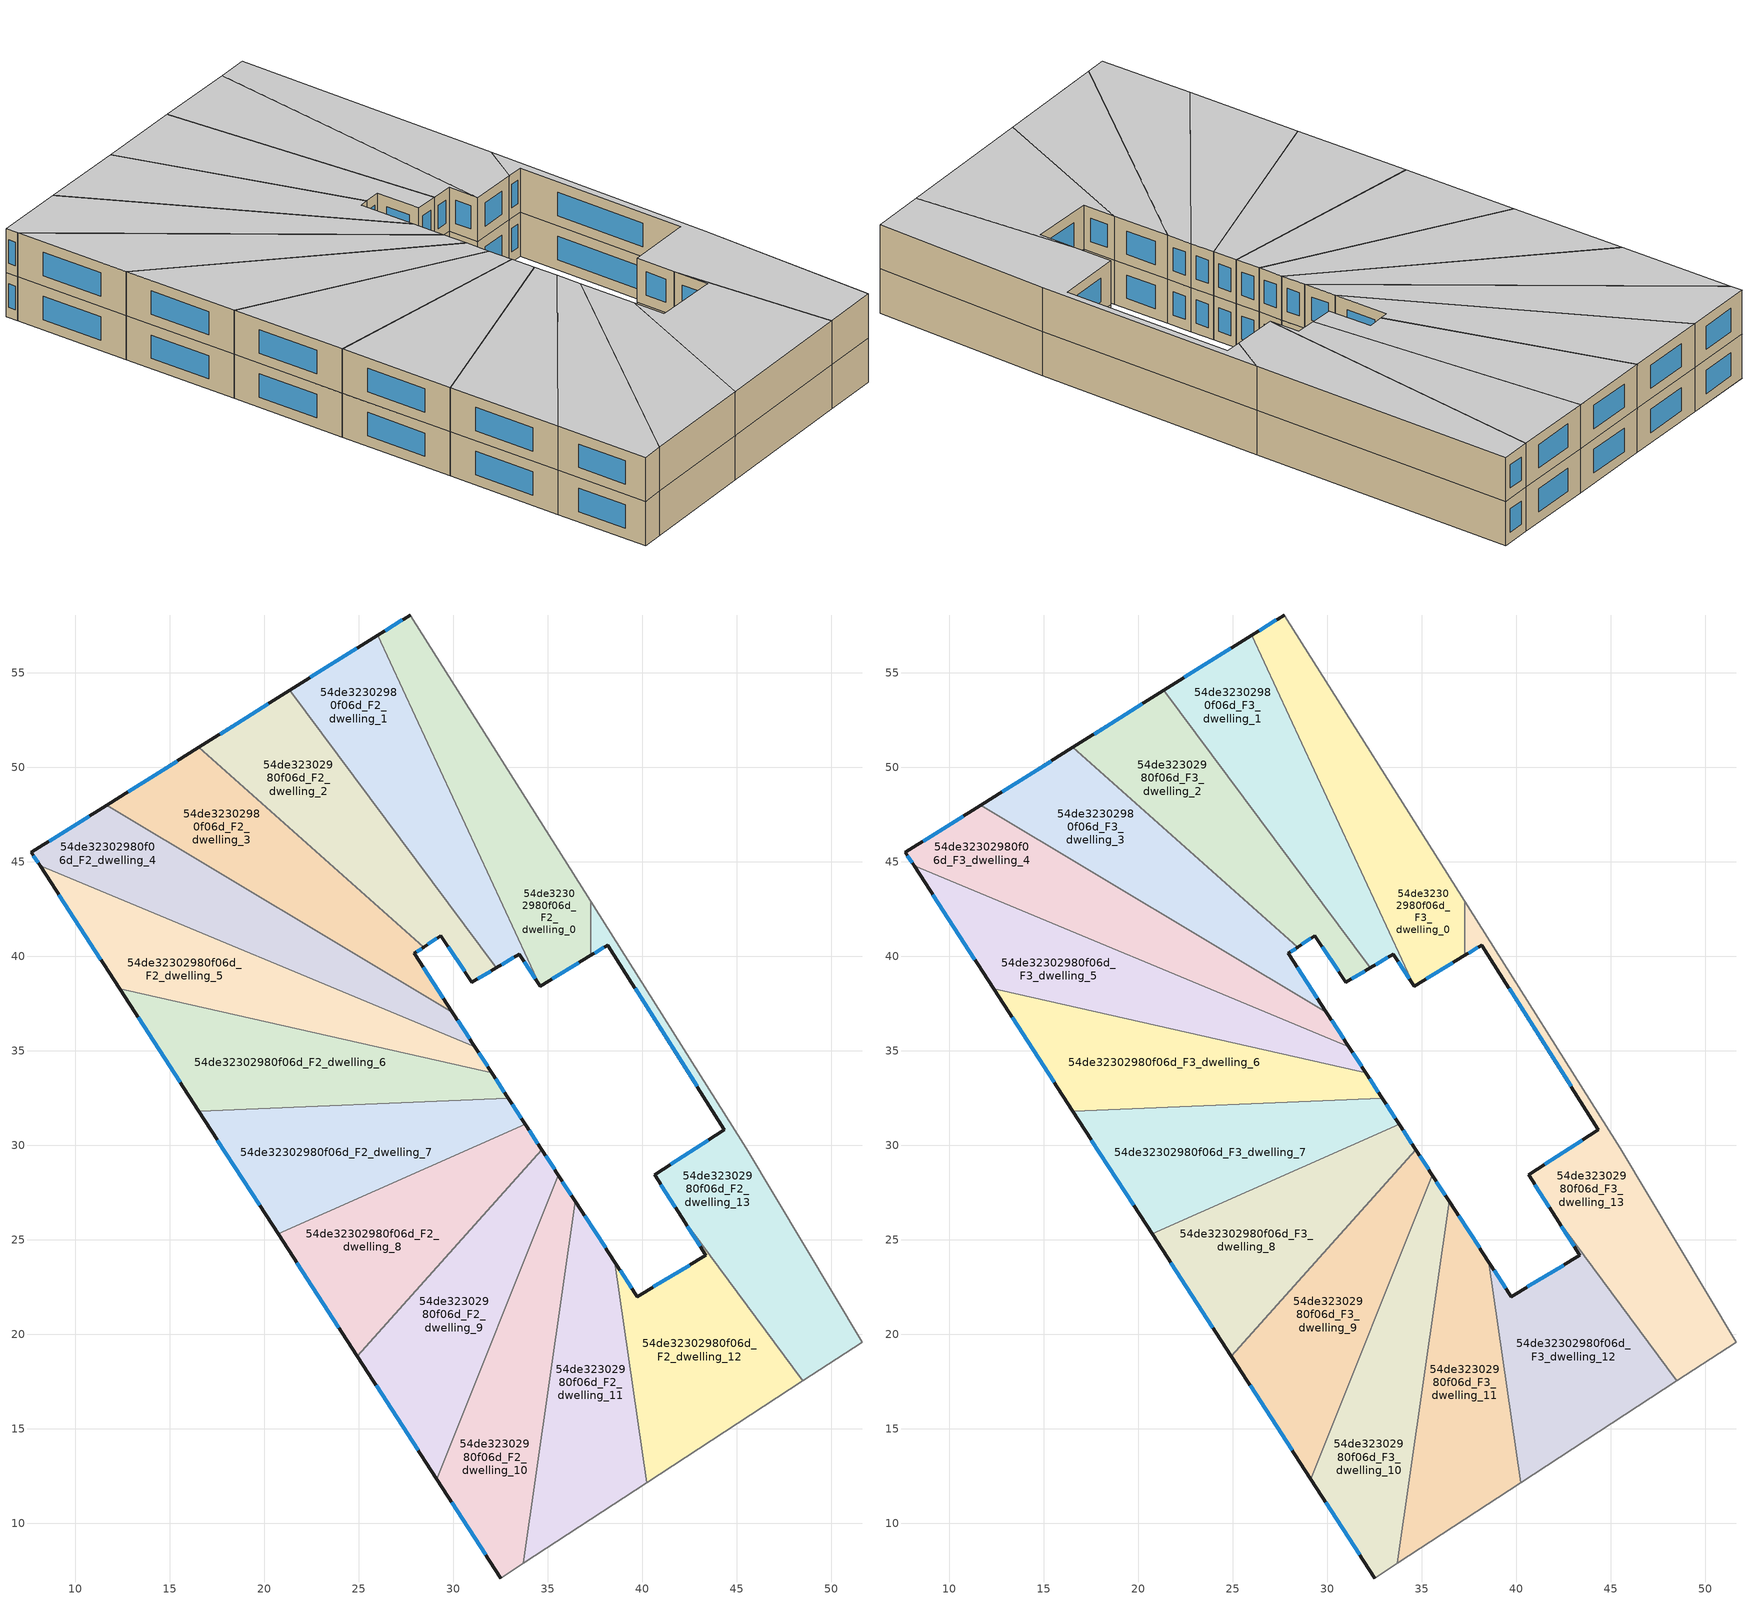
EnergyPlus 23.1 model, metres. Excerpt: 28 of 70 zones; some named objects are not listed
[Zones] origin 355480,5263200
54de32302980f06d_F2_dwelling_0
 floor to 54de32302980f06d_F1_dwelling_0 (EU_floor_Construction): 27.71,58.06 37.27,42.9 37.27,40.05 34.6,38.42 25.99,56.98 z6
 wall outside (EU_wall_Construction): 34.6,38.42 37.27,40.05 / 27.71,58.06 25.99,56.98 z6:9
 wall adiabatic (EU_wall_Construction): 37.27,42.9 27.71,58.06 z6:9
 wall to 54de32302980f06d_F2_dwelling_13 (EU_wall_Construction): 37.27,40.05 37.27,42.9 z6:9
 wall to 54de32302980f06d_F2_dwelling_1 (EU_wall_Construction): 25.99,56.98 34.6,38.42 z6:9
 window (EU_Window_Construction): 35.23,38.8 36.64,39.66 / 27.3,57.81 26.39,57.23 z6.7:8.3
54de32302980f06d_F2_dwelling_1
 floor to 54de32302980f06d_F1_dwelling_1 (EU_floor_Construction): 25.99,56.98 34.6,38.42 33.49,40.11 32.27,39.39 21.35,54.07 z6
 wall outside (EU_wall_Construction): 32.27,39.39 33.49,40.11 34.6,38.42 / 25.99,56.98 21.35,54.07 z6:9
 wall to 54de32302980f06d_F2_dwelling_2 (EU_wall_Construction): 21.35,54.07 32.27,39.39 z6:9
 window (EU_Window_Construction): 33.75,39.71 34.34,38.82 / 32.56,39.56 33.21,39.94 / 24.9,56.3 22.44,54.75 z6.7:8.3
54de32302980f06d_F2_dwelling_10
 floor to 54de32302980f06d_F1_dwelling_10 (EU_floor_Construction): 35.56,28.41 36.46,27.03 33.7,7.89 32.51,7.11 29.12,12.34 z6
 wall outside (EU_wall_Construction): 36.46,27.03 35.56,28.41 / 29.12,12.34 32.51,7.11 z6:9
 wall adiabatic (EU_wall_Construction): 32.51,7.11 33.7,7.89 z6:9
 wall to 54de32302980f06d_F2_dwelling_9 (EU_wall_Construction): 35.56,28.41 29.12,12.34 z6:9
 wall to 54de32302980f06d_F2_dwelling_11 (EU_wall_Construction): 33.7,7.89 36.46,27.03 z6:9
 window (EU_Window_Construction): 36.25,27.35 35.77,28.09 / 29.92,11.12 31.71,8.34 z6.7:8.3
54de32302980f06d_F2_dwelling_11
 floor to 54de32302980f06d_F1_dwelling_11 (EU_floor_Construction): 38.54,23.82 40.22,12.15 33.7,7.89 36.46,27.03 z6
 wall outside (EU_wall_Construction): 38.54,23.82 36.46,27.03 z6:9
 wall adiabatic (EU_wall_Construction): 33.7,7.89 40.22,12.15 z6:9
 wall to 54de32302980f06d_F2_dwelling_12 (EU_wall_Construction): 40.22,12.15 38.54,23.82 z6:9
 window (EU_Window_Construction): 38.05,24.57 36.95,26.28 z6.7:8.3
54de32302980f06d_F2_dwelling_12
 floor to 54de32302980f06d_F1_dwelling_12 (EU_floor_Construction): 43.36,24.18 42.07,26.2 48.49,17.55 40.22,12.15 38.54,23.82 39.72,22 z6
 wall outside (EU_wall_Construction): 42.07,26.2 43.36,24.18 39.72,22 38.54,23.82 z6:9
 wall adiabatic (EU_wall_Construction): 40.22,12.15 48.49,17.55 z6:9
 wall to 54de32302980f06d_F2_dwelling_13 (EU_wall_Construction): 48.49,17.55 42.07,26.2 z6:9
 window (EU_Window_Construction): 39.45,22.43 38.82,23.39 / 42.5,23.67 40.58,22.51 / 42.38,25.72 43.05,24.65 z6.7:8.3
54de32302980f06d_F2_dwelling_13
 floor to 54de32302980f06d_F1_dwelling_13 (EU_floor_Construction): 38.17,40.6 37.27,40.05 37.27,42.9 45.51,29.84 51.62,19.59 48.49,17.55 42.07,26.2 40.64,28.45 44.34,30.84 z6
 wall outside (EU_wall_Construction): 37.27,40.05 38.17,40.6 44.34,30.84 40.64,28.45 42.07,26.2 z6:9
 wall adiabatic (EU_wall_Construction): 48.49,17.55 51.62,19.59 45.51,29.84 37.27,42.9 z6:9
 window (EU_Window_Construction): 40.98,27.92 41.74,26.73 / 43.47,30.28 41.51,29.01 / 39.62,38.31 42.89,33.13 / 37.48,40.18 37.96,40.47 z6.7:8.3
54de32302980f06d_F2_dwelling_2
 floor to 54de32302980f06d_F1_dwelling_2 (EU_floor_Construction): 21.35,54.07 32.27,39.39 30.98,38.63 29.33,41.08 28.44,40.49 16.53,51.05 z6
 wall outside (EU_wall_Construction): 28.45,40.49 29.33,41.08 30.98,38.63 32.27,39.39 / 21.35,54.07 16.53,51.05 z6:9
 wall to 54de32302980f06d_F2_dwelling_3 (EU_wall_Construction): 16.53,51.05 28.44,40.49 z6:9
 window (EU_Window_Construction): 31.28,38.81 31.97,39.21 / 29.72,40.51 30.59,39.21 / 28.65,40.63 29.12,40.94 / 20.22,53.36 17.66,51.76 z6.7:8.3
54de32302980f06d_F2_dwelling_3
 floor to 54de32302980f06d_F1_dwelling_3 (EU_floor_Construction): 28.44,40.49 27.93,40.15 29.95,37.05 11.66,48 16.53,51.05 z6
 wall outside (EU_wall_Construction): 29.95,37.05 27.93,40.15 28.45,40.49 / 16.53,51.05 11.66,48 z6:9
 wall to 54de32302980f06d_F2_dwelling_4 (EU_wall_Construction): 11.66,48 29.95,37.05 z6:9
 window (EU_Window_Construction): 28.05,40.23 28.33,40.41 / 29.47,37.78 28.41,39.42 / 15.39,50.33 12.81,48.71 z6.7:8.3
54de32302980f06d_F2_dwelling_4
 floor to 54de32302980f06d_F1_dwelling_4 (EU_floor_Construction): 29.95,37.05 31.14,35.22 8.14,44.78 7.68,45.5 11.66,48 z6
 wall outside (EU_wall_Construction): 31.14,35.22 29.95,37.05 / 11.66,48 7.68,45.5 8.14,44.78 z6:9
 wall to 54de32302980f06d_F2_dwelling_5 (EU_wall_Construction): 8.14,44.78 31.14,35.22 z6:9
 window (EU_Window_Construction): 30.86,35.65 30.23,36.62 / 7.79,45.33 8.03,44.95 / 10.73,47.41 8.61,46.08 z6.7:8.3
54de32302980f06d_F2_dwelling_5
 floor to 54de32302980f06d_F1_dwelling_5 (EU_floor_Construction): 31.14,35.22 32.02,33.85 12.34,38.29 8.14,44.78 z6
 wall outside (EU_wall_Construction): 32.03,33.85 31.14,35.22 / 8.14,44.78 12.34,38.29 z6:9
 wall to 54de32302980f06d_F2_dwelling_6 (EU_wall_Construction): 12.34,38.29 32.02,33.85 z6:9
 window (EU_Window_Construction): 31.82,34.17 31.35,34.9 / 9.13,43.26 11.35,39.82 z6.7:8.3
54de32302980f06d_F2_dwelling_6
 floor to 54de32302980f06d_F1_dwelling_6 (EU_floor_Construction): 32.02,33.85 32.91,32.49 16.53,31.81 12.34,38.29 z6
 wall outside (EU_wall_Construction): 32.91,32.49 32.03,33.85 / 12.34,38.29 16.53,31.81 z6:9
 wall to 54de32302980f06d_F2_dwelling_7 (EU_wall_Construction): 16.53,31.81 32.91,32.49 z6:9
 window (EU_Window_Construction): 32.7,32.81 32.23,33.53 / 13.32,36.77 15.55,33.33 z6.7:8.3
54de32302980f06d_F2_dwelling_7
 floor to 54de32302980f06d_F1_dwelling_7 (EU_floor_Construction): 32.91,32.49 33.8,31.13 20.73,25.32 16.53,31.81 z6
 wall outside (EU_wall_Construction): 33.8,31.13 32.91,32.49 / 16.53,31.81 20.73,25.32 z6:9
 wall to 54de32302980f06d_F2_dwelling_8 (EU_wall_Construction): 20.73,25.32 33.8,31.13 z6:9
 window (EU_Window_Construction): 33.59,31.45 33.12,32.17 / 17.52,30.28 19.74,26.84 z6.7:8.3
54de32302980f06d_F2_dwelling_8
 floor to 54de32302980f06d_F1_dwelling_8 (EU_floor_Construction): 33.8,31.13 34.68,29.77 24.93,18.83 20.73,25.32 z6
 wall outside (EU_wall_Construction): 34.68,29.77 33.8,31.13 / 20.73,25.32 24.93,18.83 z6:9
 wall to 54de32302980f06d_F2_dwelling_9 (EU_wall_Construction): 24.93,18.83 34.68,29.77 z6:9
 window (EU_Window_Construction): 34.47,30.09 34,30.81 / 21.72,23.79 23.94,20.35 z6.7:8.3
54de32302980f06d_F2_dwelling_9
 floor to 54de32302980f06d_F1_dwelling_9 (EU_floor_Construction): 34.68,29.77 35.56,28.41 29.12,12.34 24.93,18.83 z6
 wall outside (EU_wall_Construction): 35.56,28.41 34.68,29.77 / 24.93,18.83 29.12,12.34 z6:9
 window (EU_Window_Construction): 35.35,28.73 34.89,29.45 / 25.91,17.31 28.14,13.87 z6.7:8.3
54de32302980f06d_F3_dwelling_0
 floor to 54de32302980f06d_F2_dwelling_0 (EU_floor_Construction): 27.71,58.06 37.27,42.9 37.27,40.05 34.6,38.42 25.99,56.98 z9
 wall outside (EU_wall_Construction): 34.6,38.42 37.27,40.05 / 27.71,58.06 25.99,56.98 z9:12
 wall adiabatic (EU_wall_Construction): 37.27,42.9 27.71,58.06 z9:12
 wall to 54de32302980f06d_F3_dwelling_13 (EU_wall_Construction): 37.27,40.05 37.27,42.9 z9:12
 wall to 54de32302980f06d_F3_dwelling_1 (EU_wall_Construction): 25.99,56.98 34.6,38.42 z9:12
 window (EU_Window_Construction): 35.23,38.8 36.64,39.66 / 27.3,57.81 26.39,57.23 z9.7:11.3
 ceiling to 54de32302980f06d_F4_dwelling_0 (EU_floor_Construction): 37.27,40.05 37.27,42.9 27.71,58.06 25.99,56.98 34.6,38.42 z12
54de32302980f06d_F3_dwelling_1
 floor to 54de32302980f06d_F2_dwelling_1 (EU_floor_Construction): 25.99,56.98 34.6,38.42 33.49,40.11 32.27,39.39 21.35,54.07 z9
 wall outside (EU_wall_Construction): 32.27,39.39 33.49,40.11 34.6,38.42 / 25.99,56.98 21.35,54.07 z9:12
 wall to 54de32302980f06d_F3_dwelling_2 (EU_wall_Construction): 21.35,54.07 32.27,39.39 z9:12
 window (EU_Window_Construction): 33.75,39.71 34.34,38.82 / 32.56,39.56 33.21,39.94 / 24.9,56.3 22.44,54.75 z9.7:11.3
 ceiling to 54de32302980f06d_F4_dwelling_1 (EU_floor_Construction): 34.6,38.42 25.99,56.98 21.35,54.07 32.27,39.39 33.49,40.11 z12
54de32302980f06d_F3_dwelling_10
 floor to 54de32302980f06d_F2_dwelling_10 (EU_floor_Construction): 35.56,28.41 36.46,27.03 33.7,7.89 32.51,7.11 29.12,12.34 z9
 wall outside (EU_wall_Construction): 36.46,27.03 35.56,28.41 / 29.12,12.34 32.51,7.11 z9:12
 wall adiabatic (EU_wall_Construction): 32.51,7.11 33.7,7.89 z9:12
 wall to 54de32302980f06d_F3_dwelling_9 (EU_wall_Construction): 35.56,28.41 29.12,12.34 z9:12
 wall to 54de32302980f06d_F3_dwelling_11 (EU_wall_Construction): 33.7,7.89 36.46,27.03 z9:12
 window (EU_Window_Construction): 36.25,27.35 35.77,28.09 / 29.92,11.12 31.71,8.34 z9.7:11.3
 ceiling to 54de32302980f06d_F4_dwelling_10 (EU_floor_Construction): 33.7,7.89 36.46,27.03 35.56,28.41 29.12,12.34 32.51,7.11 z12
54de32302980f06d_F3_dwelling_11
 floor to 54de32302980f06d_F2_dwelling_11 (EU_floor_Construction): 38.54,23.82 40.22,12.15 33.7,7.89 36.46,27.03 z9
 wall outside (EU_wall_Construction): 38.54,23.82 36.46,27.03 z9:12
 wall adiabatic (EU_wall_Construction): 33.7,7.89 40.22,12.15 z9:12
 wall to 54de32302980f06d_F3_dwelling_12 (EU_wall_Construction): 40.22,12.15 38.54,23.82 z9:12
 window (EU_Window_Construction): 38.05,24.57 36.95,26.28 z9.7:11.3
 ceiling to 54de32302980f06d_F4_dwelling_11 (EU_floor_Construction): 40.22,12.15 38.54,23.82 36.46,27.03 33.7,7.89 z12
54de32302980f06d_F3_dwelling_12
 floor to 54de32302980f06d_F2_dwelling_12 (EU_floor_Construction): 43.36,24.18 42.07,26.2 48.49,17.55 40.22,12.15 38.54,23.82 39.72,22 z9
 wall outside (EU_wall_Construction): 42.07,26.2 43.36,24.18 39.72,22 38.54,23.82 z9:12
 wall adiabatic (EU_wall_Construction): 40.22,12.15 48.49,17.55 z9:12
 wall to 54de32302980f06d_F3_dwelling_13 (EU_wall_Construction): 48.49,17.55 42.07,26.2 z9:12
 window (EU_Window_Construction): 39.45,22.43 38.82,23.39 / 42.5,23.67 40.58,22.51 / 42.38,25.72 43.05,24.65 z9.7:11.3
 ceiling to 54de32302980f06d_F4_dwelling_12 (EU_floor_Construction): 48.49,17.55 42.07,26.2 43.36,24.18 39.72,22 38.54,23.82 40.22,12.15 z12
54de32302980f06d_F3_dwelling_13
 floor to 54de32302980f06d_F2_dwelling_13 (EU_floor_Construction): 38.17,40.6 37.27,40.05 37.27,42.9 45.51,29.84 51.62,19.59 48.49,17.55 42.07,26.2 40.64,28.45 44.34,30.84 z9
 wall outside (EU_wall_Construction): 37.27,40.05 38.17,40.6 44.34,30.84 40.64,28.45 42.07,26.2 z9:12
 wall adiabatic (EU_wall_Construction): 48.49,17.55 51.62,19.59 45.51,29.84 37.27,42.9 z9:12
 window (EU_Window_Construction): 40.98,27.92 41.74,26.73 / 43.47,30.28 41.51,29.01 / 39.62,38.31 42.89,33.13 / 37.48,40.18 37.96,40.47 z9.7:11.3
 ceiling to 54de32302980f06d_F4_dwelling_13 (EU_floor_Construction): 51.62,19.59 45.51,29.84 37.27,42.9 37.27,40.05 38.17,40.6 44.34,30.84 40.64,28.45 42.07,26.2 48.49,17.55 z12
54de32302980f06d_F3_dwelling_2
 floor to 54de32302980f06d_F2_dwelling_2 (EU_floor_Construction): 21.35,54.07 32.27,39.39 30.98,38.63 29.33,41.08 28.44,40.49 16.53,51.05 z9
 wall outside (EU_wall_Construction): 28.45,40.49 29.33,41.08 30.98,38.63 32.27,39.39 / 21.35,54.07 16.53,51.05 z9:12
 wall to 54de32302980f06d_F3_dwelling_3 (EU_wall_Construction): 16.53,51.05 28.44,40.49 z9:12
 window (EU_Window_Construction): 31.28,38.81 31.97,39.21 / 29.72,40.51 30.59,39.21 / 28.65,40.63 29.12,40.94 / 20.22,53.36 17.66,51.76 z9.7:11.3
 ceiling to 54de32302980f06d_F4_dwelling_2 (EU_floor_Construction): 32.27,39.39 21.35,54.07 16.53,51.05 28.44,40.49 29.33,41.08 30.98,38.63 z12
54de32302980f06d_F3_dwelling_3
 floor to 54de32302980f06d_F2_dwelling_3 (EU_floor_Construction): 28.44,40.49 27.93,40.15 29.95,37.05 11.66,48 16.53,51.05 z9
 wall outside (EU_wall_Construction): 29.95,37.05 27.93,40.15 28.45,40.49 / 16.53,51.05 11.66,48 z9:12
 wall to 54de32302980f06d_F3_dwelling_4 (EU_wall_Construction): 11.66,48 29.95,37.05 z9:12
 window (EU_Window_Construction): 28.05,40.23 28.33,40.41 / 29.47,37.78 28.41,39.42 / 15.39,50.33 12.81,48.71 z9.7:11.3
 ceiling to 54de32302980f06d_F4_dwelling_3 (EU_floor_Construction): 29.95,37.05 27.93,40.15 28.44,40.49 16.53,51.05 11.66,48 z12
54de32302980f06d_F3_dwelling_4
 floor to 54de32302980f06d_F2_dwelling_4 (EU_floor_Construction): 29.95,37.05 31.14,35.22 8.14,44.78 7.68,45.5 11.66,48 z9
 wall outside (EU_wall_Construction): 31.14,35.22 29.95,37.05 / 11.66,48 7.68,45.5 8.14,44.78 z9:12
 wall to 54de32302980f06d_F3_dwelling_5 (EU_wall_Construction): 8.14,44.78 31.14,35.22 z9:12
 window (EU_Window_Construction): 30.86,35.65 30.23,36.62 / 7.79,45.33 8.03,44.95 / 10.73,47.41 8.61,46.08 z9.7:11.3
 ceiling to 54de32302980f06d_F4_dwelling_4 (EU_floor_Construction): 31.14,35.22 29.95,37.05 11.66,48 7.68,45.5 8.14,44.78 z12
54de32302980f06d_F3_dwelling_5
 floor to 54de32302980f06d_F2_dwelling_5 (EU_floor_Construction): 31.14,35.22 32.02,33.85 12.34,38.29 8.14,44.78 z9
 wall outside (EU_wall_Construction): 32.03,33.85 31.14,35.22 / 8.14,44.78 12.34,38.29 z9:12
 wall to 54de32302980f06d_F3_dwelling_6 (EU_wall_Construction): 12.34,38.29 32.02,33.85 z9:12
 window (EU_Window_Construction): 31.82,34.17 31.35,34.9 / 9.13,43.26 11.35,39.82 z9.7:11.3
 ceiling to 54de32302980f06d_F4_dwelling_5 (EU_floor_Construction): 32.02,33.85 31.14,35.22 8.14,44.78 12.34,38.29 z12
54de32302980f06d_F3_dwelling_6
 floor to 54de32302980f06d_F2_dwelling_6 (EU_floor_Construction): 32.02,33.85 32.91,32.49 16.53,31.81 12.34,38.29 z9
 wall outside (EU_wall_Construction): 32.91,32.49 32.03,33.85 / 12.34,38.29 16.53,31.81 z9:12
 wall to 54de32302980f06d_F3_dwelling_7 (EU_wall_Construction): 16.53,31.81 32.91,32.49 z9:12
 window (EU_Window_Construction): 32.7,32.81 32.23,33.53 / 13.32,36.77 15.55,33.33 z9.7:11.3
 ceiling to 54de32302980f06d_F4_dwelling_6 (EU_floor_Construction): 32.91,32.49 32.02,33.85 12.34,38.29 16.53,31.81 z12
54de32302980f06d_F3_dwelling_7
 floor to 54de32302980f06d_F2_dwelling_7 (EU_floor_Construction): 32.91,32.49 33.8,31.13 20.73,25.32 16.53,31.81 z9
 wall outside (EU_wall_Construction): 33.8,31.13 32.91,32.49 / 16.53,31.81 20.73,25.32 z9:12
 wall to 54de32302980f06d_F3_dwelling_8 (EU_wall_Construction): 20.73,25.32 33.8,31.13 z9:12
 window (EU_Window_Construction): 33.59,31.45 33.12,32.17 / 17.52,30.28 19.74,26.84 z9.7:11.3
 ceiling to 54de32302980f06d_F4_dwelling_7 (EU_floor_Construction): 33.8,31.13 32.91,32.49 16.53,31.81 20.73,25.32 z12
54de32302980f06d_F3_dwelling_8
 floor to 54de32302980f06d_F2_dwelling_8 (EU_floor_Construction): 33.8,31.13 34.68,29.77 24.93,18.83 20.73,25.32 z9
 wall outside (EU_wall_Construction): 34.68,29.77 33.8,31.13 / 20.73,25.32 24.93,18.83 z9:12
 wall to 54de32302980f06d_F3_dwelling_9 (EU_wall_Construction): 24.93,18.83 34.68,29.77 z9:12
 window (EU_Window_Construction): 34.47,30.09 34,30.81 / 21.72,23.79 23.94,20.35 z9.7:11.3
 ceiling to 54de32302980f06d_F4_dwelling_8 (EU_floor_Construction): 24.93,18.83 34.68,29.77 33.8,31.13 20.73,25.32 z12
54de32302980f06d_F3_dwelling_9
 floor to 54de32302980f06d_F2_dwelling_9 (EU_floor_Construction): 34.68,29.77 35.56,28.41 29.12,12.34 24.93,18.83 z9
 wall outside (EU_wall_Construction): 35.56,28.41 34.68,29.77 / 24.93,18.83 29.12,12.34 z9:12
 window (EU_Window_Construction): 35.35,28.73 34.89,29.45 / 25.91,17.31 28.14,13.87 z9.7:11.3
 ceiling to 54de32302980f06d_F4_dwelling_9 (EU_floor_Construction): 29.12,12.34 35.56,28.41 34.68,29.77 24.93,18.83 z12
[Building]
EU S2 Campaign: North Axis=0; Terrain=City; Solar Distribution=FullExterior
[Site:Location]
Budapest.Ferenc.Liszt.Intl.AP: Latitude=47.437; Longitude=19.256; Time Zone=1; Elevation=185
[SizingPeriod:WeatherFileDays]
AnnualSizingPeriod: Begin Month=1; Begin Day of Month=1; End Month=12; End Day of Month=31; Day of Week for Start Day=Monday; Use Weather File Daylight Saving Period=No; Use Weather File Rain and Snow Indicators=No
[MATERIAL]
EU_InternalMass_Material: Roughness=MediumRough; Thickness=0.1; Conductivity=1; Density=1800; Specific Heat=900; Thermal Absorptance=0.9; Solar Absorptance=0.7; Visible Absorptance=0.7
[MATERIAL:NOMASS] Roughness=MediumRough; Thermal Absorptance=0.9; Solar Absorptance=0.7; Visible Absorptance=0.7
Name | Thermal Resistance
EU_wall_NoMass | 0.832559
EU_floor_NoMass | 0.872794
[WINDOWMATERIAL:SIMPLEGLAZINGSYSTEM]
EU_Window_SimpleGlazing: UFactor=2.79869; Solar Heat Gain Coefficient=0.75; Visible Transmittance=0.75
[CONSTRUCTION]
EU_wall_Construction: EU_wall_NoMass
EU_floor_Construction: EU_floor_NoMass
EU_Window_Construction: EU_Window_SimpleGlazing
EU_InternalMass_Construction: EU_InternalMass_Material
[ZONE] Type=1; Multiplier=1; Ceiling Height=autocalculate; Floor Area=autocalculate; Part of Total Floor Area=Yes
Name | Volume
54de32302980f06d_F2_dwelling_0; 54de32302980f06d_F3_dwelling_0 | 198.053
54de32302980f06d_F2_dwelling_1; 54de32302980f06d_F3_dwelling_1 | 197.963
54de32302980f06d_F2_dwelling_10; 54de32302980f06d_F3_dwelling_10; 54de32302980f06d_F2_dwelling_9; 54de32302980f06d_F3_dwelling_9 | 198.054
54de32302980f06d_F2_dwelling_11; 54de32302980f06d_F3_dwelling_11; 54de32302980f06d_F2_dwelling_7; 54de32302980f06d_F3_dwelling_7 | 198.103
54de32302980f06d_F2_dwelling_12; 54de32302980f06d_F3_dwelling_12 | 198.038
54de32302980f06d_F2_dwelling_13; 54de32302980f06d_F3_dwelling_13 | 198.061
54de32302980f06d_F2_dwelling_2; 54de32302980f06d_F3_dwelling_2 | 198.066
54de32302980f06d_F2_dwelling_3; 54de32302980f06d_F3_dwelling_3 | 198.069
54de32302980f06d_F2_dwelling_4; 54de32302980f06d_F3_dwelling_4 | 198.045
54de32302980f06d_F2_dwelling_5; 54de32302980f06d_F3_dwelling_5 | 198.088
54de32302980f06d_F2_dwelling_6; 54de32302980f06d_F3_dwelling_6 | 198.034
54de32302980f06d_F2_dwelling_8; 54de32302980f06d_F3_dwelling_8 | 198.082
[INTERNALMASS] Construction=EU_InternalMass_Construction
Name | Zone or ZoneList | Surface Area
54de32302980f06d_F2_dwelling_0_EU_InternalMass | 54de32302980f06d_F2_dwelling_0 | 66.0177
54de32302980f06d_F2_dwelling_1_EU_InternalMass | 54de32302980f06d_F2_dwelling_1 | 66.0238
54de32302980f06d_F2_dwelling_2_EU_InternalMass | 54de32302980f06d_F2_dwelling_2 | 66.0219
54de32302980f06d_F2_dwelling_3_EU_InternalMass | 54de32302980f06d_F2_dwelling_3 | 66.0229
54de32302980f06d_F2_dwelling_4_EU_InternalMass | 54de32302980f06d_F2_dwelling_4 | 66.0151
54de32302980f06d_F2_dwelling_5_EU_InternalMass | 54de32302980f06d_F2_dwelling_5 | 66.0294
54de32302980f06d_F2_dwelling_6_EU_InternalMass | 54de32302980f06d_F2_dwelling_6 | 66.0113
54de32302980f06d_F2_dwelling_7_EU_InternalMass | 54de32302980f06d_F2_dwelling_7 | 66.0344
54de32302980f06d_F2_dwelling_8_EU_InternalMass | 54de32302980f06d_F2_dwelling_8 | 66.0271
54de32302980f06d_F2_dwelling_9_EU_InternalMass | 54de32302980f06d_F2_dwelling_9 | 66.018
54de32302980f06d_F2_dwelling_10_EU_InternalMass | 54de32302980f06d_F2_dwelling_10 | 66.0181
54de32302980f06d_F2_dwelling_11_EU_InternalMass | 54de32302980f06d_F2_dwelling_11 | 66.0342
54de32302980f06d_F2_dwelling_12_EU_InternalMass | 54de32302980f06d_F2_dwelling_12 | 66.0126
54de32302980f06d_F2_dwelling_13_EU_InternalMass | 54de32302980f06d_F2_dwelling_13 | 66.0203
54de32302980f06d_F3_dwelling_0_EU_InternalMass | 54de32302980f06d_F3_dwelling_0 | 66.0177
54de32302980f06d_F3_dwelling_1_EU_InternalMass | 54de32302980f06d_F3_dwelling_1 | 66.0238
54de32302980f06d_F3_dwelling_2_EU_InternalMass | 54de32302980f06d_F3_dwelling_2 | 66.0219
54de32302980f06d_F3_dwelling_3_EU_InternalMass | 54de32302980f06d_F3_dwelling_3 | 66.0229
54de32302980f06d_F3_dwelling_4_EU_InternalMass | 54de32302980f06d_F3_dwelling_4 | 66.0151
54de32302980f06d_F3_dwelling_5_EU_InternalMass | 54de32302980f06d_F3_dwelling_5 | 66.0294
54de32302980f06d_F3_dwelling_6_EU_InternalMass | 54de32302980f06d_F3_dwelling_6 | 66.0113
54de32302980f06d_F3_dwelling_7_EU_InternalMass | 54de32302980f06d_F3_dwelling_7 | 66.0344
54de32302980f06d_F3_dwelling_8_EU_InternalMass | 54de32302980f06d_F3_dwelling_8 | 66.0271
54de32302980f06d_F3_dwelling_9_EU_InternalMass | 54de32302980f06d_F3_dwelling_9 | 66.018
54de32302980f06d_F3_dwelling_10_EU_InternalMass | 54de32302980f06d_F3_dwelling_10 | 66.0181
54de32302980f06d_F3_dwelling_11_EU_InternalMass | 54de32302980f06d_F3_dwelling_11 | 66.0342
54de32302980f06d_F3_dwelling_12_EU_InternalMass | 54de32302980f06d_F3_dwelling_12 | 66.0126
54de32302980f06d_F3_dwelling_13_EU_InternalMass | 54de32302980f06d_F3_dwelling_13 | 66.0203
[OTHEREQUIPMENT] Fuel Type=Electricity; Design Level Calculation Method=Watts/Area; Power per Zone Floor Area=1; Fraction Latent=0; Fraction Radiant=0; Fraction Lost=0; Carbon Dioxide Generation Rate=0; EndUse Subcategory=EU_Step8_InternalGains
Name | Zone or ZoneList or Space or SpaceList | Schedule
EU_Step8_InternalGain_54de32302980f06d_F2_dwelling_0_f000 | 54de32302980f06d_F2_dwelling_0 | EU_Step8_GainSchedule_54de32302980f06d_F2_dwelling_0_f000
EU_Step8_InternalGain_54de32302980f06d_F2_dwelling_1_f000 | 54de32302980f06d_F2_dwelling_1 | EU_Step8_GainSchedule_54de32302980f06d_F2_dwelling_1_f000
EU_Step8_InternalGain_54de32302980f06d_F2_dwelling_2_f000 | 54de32302980f06d_F2_dwelling_2 | EU_Step8_GainSchedule_54de32302980f06d_F2_dwelling_2_f000
EU_Step8_InternalGain_54de32302980f06d_F2_dwelling_3_f000 | 54de32302980f06d_F2_dwelling_3 | EU_Step8_GainSchedule_54de32302980f06d_F2_dwelling_3_f000
EU_Step8_InternalGain_54de32302980f06d_F2_dwelling_4_f000 | 54de32302980f06d_F2_dwelling_4 | EU_Step8_GainSchedule_54de32302980f06d_F2_dwelling_4_f000
EU_Step8_InternalGain_54de32302980f06d_F2_dwelling_5_f000 | 54de32302980f06d_F2_dwelling_5 | EU_Step8_GainSchedule_54de32302980f06d_F2_dwelling_5_f000
EU_Step8_InternalGain_54de32302980f06d_F2_dwelling_6_f000 | 54de32302980f06d_F2_dwelling_6 | EU_Step8_GainSchedule_54de32302980f06d_F2_dwelling_6_f000
EU_Step8_InternalGain_54de32302980f06d_F2_dwelling_7_f000 | 54de32302980f06d_F2_dwelling_7 | EU_Step8_GainSchedule_54de32302980f06d_F2_dwelling_7_f000
EU_Step8_InternalGain_54de32302980f06d_F2_dwelling_8_f000 | 54de32302980f06d_F2_dwelling_8 | EU_Step8_GainSchedule_54de32302980f06d_F2_dwelling_8_f000
EU_Step8_InternalGain_54de32302980f06d_F2_dwelling_9_f000 | 54de32302980f06d_F2_dwelling_9 | EU_Step8_GainSchedule_54de32302980f06d_F2_dwelling_9_f000
EU_Step8_InternalGain_54de32302980f06d_F2_dwelling_10_f000 | 54de32302980f06d_F2_dwelling_10 | EU_Step8_GainSchedule_54de32302980f06d_F2_dwelling_10_f000
EU_Step8_InternalGain_54de32302980f06d_F2_dwelling_11_f000 | 54de32302980f06d_F2_dwelling_11 | EU_Step8_GainSchedule_54de32302980f06d_F2_dwelling_11_f000
EU_Step8_InternalGain_54de32302980f06d_F2_dwelling_12_f000 | 54de32302980f06d_F2_dwelling_12 | EU_Step8_GainSchedule_54de32302980f06d_F2_dwelling_12_f000
EU_Step8_InternalGain_54de32302980f06d_F2_dwelling_13_f000 | 54de32302980f06d_F2_dwelling_13 | EU_Step8_GainSchedule_54de32302980f06d_F2_dwelling_13_f000
EU_Step8_InternalGain_54de32302980f06d_F3_dwelling_0_f000 | 54de32302980f06d_F3_dwelling_0 | EU_Step8_GainSchedule_54de32302980f06d_F3_dwelling_0_f000
EU_Step8_InternalGain_54de32302980f06d_F3_dwelling_1_f000 | 54de32302980f06d_F3_dwelling_1 | EU_Step8_GainSchedule_54de32302980f06d_F3_dwelling_1_f000
EU_Step8_InternalGain_54de32302980f06d_F3_dwelling_2_f000 | 54de32302980f06d_F3_dwelling_2 | EU_Step8_GainSchedule_54de32302980f06d_F3_dwelling_2_f000
EU_Step8_InternalGain_54de32302980f06d_F3_dwelling_3_f000 | 54de32302980f06d_F3_dwelling_3 | EU_Step8_GainSchedule_54de32302980f06d_F3_dwelling_3_f000
EU_Step8_InternalGain_54de32302980f06d_F3_dwelling_4_f000 | 54de32302980f06d_F3_dwelling_4 | EU_Step8_GainSchedule_54de32302980f06d_F3_dwelling_4_f000
EU_Step8_InternalGain_54de32302980f06d_F3_dwelling_5_f000 | 54de32302980f06d_F3_dwelling_5 | EU_Step8_GainSchedule_54de32302980f06d_F3_dwelling_5_f000
EU_Step8_InternalGain_54de32302980f06d_F3_dwelling_6_f000 | 54de32302980f06d_F3_dwelling_6 | EU_Step8_GainSchedule_54de32302980f06d_F3_dwelling_6_f000
EU_Step8_InternalGain_54de32302980f06d_F3_dwelling_7_f000 | 54de32302980f06d_F3_dwelling_7 | EU_Step8_GainSchedule_54de32302980f06d_F3_dwelling_7_f000
EU_Step8_InternalGain_54de32302980f06d_F3_dwelling_8_f000 | 54de32302980f06d_F3_dwelling_8 | EU_Step8_GainSchedule_54de32302980f06d_F3_dwelling_8_f000
EU_Step8_InternalGain_54de32302980f06d_F3_dwelling_9_f000 | 54de32302980f06d_F3_dwelling_9 | EU_Step8_GainSchedule_54de32302980f06d_F3_dwelling_9_f000
EU_Step8_InternalGain_54de32302980f06d_F3_dwelling_10_f000 | 54de32302980f06d_F3_dwelling_10 | EU_Step8_GainSchedule_54de32302980f06d_F3_dwelling_10_f000
EU_Step8_InternalGain_54de32302980f06d_F3_dwelling_11_f000 | 54de32302980f06d_F3_dwelling_11 | EU_Step8_GainSchedule_54de32302980f06d_F3_dwelling_11_f000
EU_Step8_InternalGain_54de32302980f06d_F3_dwelling_12_f000 | 54de32302980f06d_F3_dwelling_12 | EU_Step8_GainSchedule_54de32302980f06d_F3_dwelling_12_f000
EU_Step8_InternalGain_54de32302980f06d_F3_dwelling_13_f000 | 54de32302980f06d_F3_dwelling_13 | EU_Step8_GainSchedule_54de32302980f06d_F3_dwelling_13_f000
[ZONEVENTILATION:DESIGNFLOWRATE] Schedule=EU_AlwaysOn; Design Flow Rate Calculation Method=AirChanges/Hour; Air Changes per Hour=0.475469; Ventilation Type=Natural; Fan Pressure Rise=0; Fan Total Efficiency=1; Constant Term Coefficient=1; Temperature Term Coefficient=0; Velocity Term Coefficient=0; Velocity Squared Term Coefficient=0; Minimum Indoor Temperature=-100; Maximum Indoor Temperature=100; Delta Temperature=-100; Minimum Outdoor Temperature=-100; Maximum Outdoor Temperature=100; Maximum Wind Speed=40
Name | Zone or ZoneList or Space or SpaceList
EU_ConstantAir_54de32302980f06d_F2_dwelling_0 | 54de32302980f06d_F2_dwelling_0
EU_ConstantAir_54de32302980f06d_F2_dwelling_1 | 54de32302980f06d_F2_dwelling_1
EU_ConstantAir_54de32302980f06d_F2_dwelling_2 | 54de32302980f06d_F2_dwelling_2
EU_ConstantAir_54de32302980f06d_F2_dwelling_3 | 54de32302980f06d_F2_dwelling_3
EU_ConstantAir_54de32302980f06d_F2_dwelling_4 | 54de32302980f06d_F2_dwelling_4
EU_ConstantAir_54de32302980f06d_F2_dwelling_5 | 54de32302980f06d_F2_dwelling_5
EU_ConstantAir_54de32302980f06d_F2_dwelling_6 | 54de32302980f06d_F2_dwelling_6
EU_ConstantAir_54de32302980f06d_F2_dwelling_7 | 54de32302980f06d_F2_dwelling_7
EU_ConstantAir_54de32302980f06d_F2_dwelling_8 | 54de32302980f06d_F2_dwelling_8
EU_ConstantAir_54de32302980f06d_F2_dwelling_9 | 54de32302980f06d_F2_dwelling_9
EU_ConstantAir_54de32302980f06d_F2_dwelling_10 | 54de32302980f06d_F2_dwelling_10
EU_ConstantAir_54de32302980f06d_F2_dwelling_11 | 54de32302980f06d_F2_dwelling_11
EU_ConstantAir_54de32302980f06d_F2_dwelling_12 | 54de32302980f06d_F2_dwelling_12
EU_ConstantAir_54de32302980f06d_F2_dwelling_13 | 54de32302980f06d_F2_dwelling_13
EU_ConstantAir_54de32302980f06d_F3_dwelling_0 | 54de32302980f06d_F3_dwelling_0
EU_ConstantAir_54de32302980f06d_F3_dwelling_1 | 54de32302980f06d_F3_dwelling_1
EU_ConstantAir_54de32302980f06d_F3_dwelling_2 | 54de32302980f06d_F3_dwelling_2
EU_ConstantAir_54de32302980f06d_F3_dwelling_3 | 54de32302980f06d_F3_dwelling_3
EU_ConstantAir_54de32302980f06d_F3_dwelling_4 | 54de32302980f06d_F3_dwelling_4
EU_ConstantAir_54de32302980f06d_F3_dwelling_5 | 54de32302980f06d_F3_dwelling_5
EU_ConstantAir_54de32302980f06d_F3_dwelling_6 | 54de32302980f06d_F3_dwelling_6
EU_ConstantAir_54de32302980f06d_F3_dwelling_7 | 54de32302980f06d_F3_dwelling_7
EU_ConstantAir_54de32302980f06d_F3_dwelling_8 | 54de32302980f06d_F3_dwelling_8
EU_ConstantAir_54de32302980f06d_F3_dwelling_9 | 54de32302980f06d_F3_dwelling_9
EU_ConstantAir_54de32302980f06d_F3_dwelling_10 | 54de32302980f06d_F3_dwelling_10
EU_ConstantAir_54de32302980f06d_F3_dwelling_11 | 54de32302980f06d_F3_dwelling_11
EU_ConstantAir_54de32302980f06d_F3_dwelling_12 | 54de32302980f06d_F3_dwelling_12
EU_ConstantAir_54de32302980f06d_F3_dwelling_13 | 54de32302980f06d_F3_dwelling_13
[HVACTEMPLATE:ZONE:IDEALLOADSAIRSYSTEM] System Availability Schedule=EU_AlwaysOn; Maximum Heating Supply Air Temperature=50; Minimum Cooling Supply Air Temperature=13; Maximum Heating Supply Air Humidity Ratio=0.0156; Minimum Cooling Supply Air Humidity Ratio=0.0077; Heating Limit=NoLimit; Cooling Limit=NoLimit; Heating Availability Schedule=EU_AlwaysOn; Cooling Availability Schedule=EU_CoolingOff; Dehumidification Control Type=ConstantSensibleHeatRatio; Cooling Sensible Heat Ratio=0.7; Dehumidification Setpoint=60; Humidification Control Type=None; Humidification Setpoint=30; Outdoor Air Method=None; Outdoor Air Flow Rate per Person=0.00944; Outdoor Air Flow Rate per Zone Floor Area=0; Outdoor Air Flow Rate per Zone=0; Demand Controlled Ventilation Type=None; Outdoor Air Economizer Type=NoEconomizer; Heat Recovery Type=None; Sensible Heat Recovery Effectiveness=0.7; Latent Heat Recovery Effectiveness=0.65
Name | Template Thermostat
54de32302980f06d_F2_dwelling_0 | EU_HeatOnly_54de32302980f06d_F2_dwelling_0
54de32302980f06d_F2_dwelling_1 | EU_HeatOnly_54de32302980f06d_F2_dwelling_1
54de32302980f06d_F2_dwelling_2 | EU_HeatOnly_54de32302980f06d_F2_dwelling_2
54de32302980f06d_F2_dwelling_3 | EU_HeatOnly_54de32302980f06d_F2_dwelling_3
54de32302980f06d_F2_dwelling_4 | EU_HeatOnly_54de32302980f06d_F2_dwelling_4
54de32302980f06d_F2_dwelling_5 | EU_HeatOnly_54de32302980f06d_F2_dwelling_5
54de32302980f06d_F2_dwelling_6 | EU_HeatOnly_54de32302980f06d_F2_dwelling_6
54de32302980f06d_F2_dwelling_7 | EU_HeatOnly_54de32302980f06d_F2_dwelling_7
54de32302980f06d_F2_dwelling_8 | EU_HeatOnly_54de32302980f06d_F2_dwelling_8
54de32302980f06d_F2_dwelling_9 | EU_HeatOnly_54de32302980f06d_F2_dwelling_9
54de32302980f06d_F2_dwelling_10 | EU_HeatOnly_54de32302980f06d_F2_dwelling_10
54de32302980f06d_F2_dwelling_11 | EU_HeatOnly_54de32302980f06d_F2_dwelling_11
54de32302980f06d_F2_dwelling_12 | EU_HeatOnly_54de32302980f06d_F2_dwelling_12
54de32302980f06d_F2_dwelling_13 | EU_HeatOnly_54de32302980f06d_F2_dwelling_13
54de32302980f06d_F3_dwelling_0 | EU_HeatOnly_54de32302980f06d_F3_dwelling_0
54de32302980f06d_F3_dwelling_1 | EU_HeatOnly_54de32302980f06d_F3_dwelling_1
54de32302980f06d_F3_dwelling_2 | EU_HeatOnly_54de32302980f06d_F3_dwelling_2
54de32302980f06d_F3_dwelling_3 | EU_HeatOnly_54de32302980f06d_F3_dwelling_3
54de32302980f06d_F3_dwelling_4 | EU_HeatOnly_54de32302980f06d_F3_dwelling_4
54de32302980f06d_F3_dwelling_5 | EU_HeatOnly_54de32302980f06d_F3_dwelling_5
54de32302980f06d_F3_dwelling_6 | EU_HeatOnly_54de32302980f06d_F3_dwelling_6
54de32302980f06d_F3_dwelling_7 | EU_HeatOnly_54de32302980f06d_F3_dwelling_7
54de32302980f06d_F3_dwelling_8 | EU_HeatOnly_54de32302980f06d_F3_dwelling_8
54de32302980f06d_F3_dwelling_9 | EU_HeatOnly_54de32302980f06d_F3_dwelling_9
54de32302980f06d_F3_dwelling_10 | EU_HeatOnly_54de32302980f06d_F3_dwelling_10
54de32302980f06d_F3_dwelling_11 | EU_HeatOnly_54de32302980f06d_F3_dwelling_11
54de32302980f06d_F3_dwelling_12 | EU_HeatOnly_54de32302980f06d_F3_dwelling_12
54de32302980f06d_F3_dwelling_13 | EU_HeatOnly_54de32302980f06d_F3_dwelling_13
[SIZING:ZONE] Zone Cooling Design Supply Air Temperature Input Method=SupplyAirTemperature; Zone Cooling Design Supply Air Temperature=13; Zone Heating Design Supply Air Temperature Input Method=SupplyAirTemperature; Zone Heating Design Supply Air Temperature=50; Zone Cooling Design Supply Air Humidity Ratio=0.008; Zone Heating Design Supply Air Humidity Ratio=0.008; Cooling Design Air Flow Method=DesignDay; Cooling Design Air Flow Rate=0; Cooling Minimum Air Flow per Zone Floor Area=0.000762; Cooling Minimum Air Flow=0; Cooling Minimum Air Flow Fraction=0.2; Heating Design Air Flow Method=DesignDay; Heating Design Air Flow Rate=0; Heating Maximum Air Flow per Zone Floor Area=0.002032; Heating Maximum Air Flow=0.141576; Heating Maximum Air Flow Fraction=0.3; Account for Dedicated Outdoor Air System=No; Dedicated Outdoor Air System Control Strategy=NeutralSupplyAir; Dedicated Outdoor Air Low Setpoint Temperature for Design=autosize; Dedicated Outdoor Air High Setpoint Temperature for Design=autosize; Zone Load Sizing Method=Sensible Load Only No Latent Load; Zone Latent Cooling Design Supply Air Humidity Ratio Input Method=HumidityRatioDifference; Zone Cooling Design Supply Air Humidity Ratio Difference=0.005; Zone Latent Heating Design Supply Air Humidity Ratio Input Method=HumidityRatioDifference; Zone Humidification Design Supply Air Humidity Ratio Difference=0.005
54de32302980f06d_F2_dwelling_0; 54de32302980f06d_F2_dwelling_1; 54de32302980f06d_F2_dwelling_2; 54de32302980f06d_F2_dwelling_3; 54de32302980f06d_F2_dwelling_4; 54de32302980f06d_F2_dwelling_5; 54de32302980f06d_F2_dwelling_6; 54de32302980f06d_F2_dwelling_7; 54de32302980f06d_F2_dwelling_8; 54de32302980f06d_F2_dwelling_9; 54de32302980f06d_F2_dwelling_10; 54de32302980f06d_F2_dwelling_11; 54de32302980f06d_F2_dwelling_12; 54de32302980f06d_F2_dwelling_13; 54de32302980f06d_F3_dwelling_0; 54de32302980f06d_F3_dwelling_1; 54de32302980f06d_F3_dwelling_2; 54de32302980f06d_F3_dwelling_3; 54de32302980f06d_F3_dwelling_4; 54de32302980f06d_F3_dwelling_5; 54de32302980f06d_F3_dwelling_6; 54de32302980f06d_F3_dwelling_7; 54de32302980f06d_F3_dwelling_8; 54de32302980f06d_F3_dwelling_9; 54de32302980f06d_F3_dwelling_10; 54de32302980f06d_F3_dwelling_11; 54de32302980f06d_F3_dwelling_12; 54de32302980f06d_F3_dwelling_13
[SCHEDULE:CONSTANT]
Name | Hourly Value
EU_AlwaysOn | 1
EU_CoolingOff | 0
[SCHEDULE:FILE] Column Number=1; Rows to Skip at Top=0; Number of Hours of Data=8760; Column Separator=Comma; Interpolate to Timestep=No; Minutes per Item=60; Adjust Schedule for Daylight Savings=Yes
Name | File
EU_Step8_GainSchedule_54de32302980f06d_F2_dwelling_0_f000 | ../../schedules/54de32302980f06d/54de32302980f06d_F2_dwelling_0_f000_gain.csv
EU_Step8_GainSchedule_54de32302980f06d_F2_dwelling_1_f000 | ../../schedules/54de32302980f06d/54de32302980f06d_F2_dwelling_1_f000_gain.csv
EU_Step8_GainSchedule_54de32302980f06d_F2_dwelling_2_f000 | ../../schedules/54de32302980f06d/54de32302980f06d_F2_dwelling_2_f000_gain.csv
EU_Step8_GainSchedule_54de32302980f06d_F2_dwelling_3_f000 | ../../schedules/54de32302980f06d/54de32302980f06d_F2_dwelling_3_f000_gain.csv
EU_Step8_GainSchedule_54de32302980f06d_F2_dwelling_4_f000 | ../../schedules/54de32302980f06d/54de32302980f06d_F2_dwelling_4_f000_gain.csv
EU_Step8_GainSchedule_54de32302980f06d_F2_dwelling_5_f000 | ../../schedules/54de32302980f06d/54de32302980f06d_F2_dwelling_5_f000_gain.csv
EU_Step8_GainSchedule_54de32302980f06d_F2_dwelling_6_f000 | ../../schedules/54de32302980f06d/54de32302980f06d_F2_dwelling_6_f000_gain.csv
EU_Step8_GainSchedule_54de32302980f06d_F2_dwelling_7_f000 | ../../schedules/54de32302980f06d/54de32302980f06d_F2_dwelling_7_f000_gain.csv
EU_Step8_GainSchedule_54de32302980f06d_F2_dwelling_8_f000 | ../../schedules/54de32302980f06d/54de32302980f06d_F2_dwelling_8_f000_gain.csv
EU_Step8_GainSchedule_54de32302980f06d_F2_dwelling_9_f000 | ../../schedules/54de32302980f06d/54de32302980f06d_F2_dwelling_9_f000_gain.csv
EU_Step8_GainSchedule_54de32302980f06d_F2_dwelling_10_f000 | ../../schedules/54de32302980f06d/54de32302980f06d_F2_dwelling_10_f000_gain.csv
EU_Step8_GainSchedule_54de32302980f06d_F2_dwelling_11_f000 | ../../schedules/54de32302980f06d/54de32302980f06d_F2_dwelling_11_f000_gain.csv
EU_Step8_GainSchedule_54de32302980f06d_F2_dwelling_12_f000 | ../../schedules/54de32302980f06d/54de32302980f06d_F2_dwelling_12_f000_gain.csv
EU_Step8_GainSchedule_54de32302980f06d_F2_dwelling_13_f000 | ../../schedules/54de32302980f06d/54de32302980f06d_F2_dwelling_13_f000_gain.csv
EU_Step8_GainSchedule_54de32302980f06d_F3_dwelling_0_f000 | ../../schedules/54de32302980f06d/54de32302980f06d_F3_dwelling_0_f000_gain.csv
EU_Step8_GainSchedule_54de32302980f06d_F3_dwelling_1_f000 | ../../schedules/54de32302980f06d/54de32302980f06d_F3_dwelling_1_f000_gain.csv
EU_Step8_GainSchedule_54de32302980f06d_F3_dwelling_2_f000 | ../../schedules/54de32302980f06d/54de32302980f06d_F3_dwelling_2_f000_gain.csv
EU_Step8_GainSchedule_54de32302980f06d_F3_dwelling_3_f000 | ../../schedules/54de32302980f06d/54de32302980f06d_F3_dwelling_3_f000_gain.csv
EU_Step8_GainSchedule_54de32302980f06d_F3_dwelling_4_f000 | ../../schedules/54de32302980f06d/54de32302980f06d_F3_dwelling_4_f000_gain.csv
EU_Step8_GainSchedule_54de32302980f06d_F3_dwelling_5_f000 | ../../schedules/54de32302980f06d/54de32302980f06d_F3_dwelling_5_f000_gain.csv
EU_Step8_GainSchedule_54de32302980f06d_F3_dwelling_6_f000 | ../../schedules/54de32302980f06d/54de32302980f06d_F3_dwelling_6_f000_gain.csv
EU_Step8_GainSchedule_54de32302980f06d_F3_dwelling_7_f000 | ../../schedules/54de32302980f06d/54de32302980f06d_F3_dwelling_7_f000_gain.csv
EU_Step8_GainSchedule_54de32302980f06d_F3_dwelling_8_f000 | ../../schedules/54de32302980f06d/54de32302980f06d_F3_dwelling_8_f000_gain.csv
EU_Step8_GainSchedule_54de32302980f06d_F3_dwelling_9_f000 | ../../schedules/54de32302980f06d/54de32302980f06d_F3_dwelling_9_f000_gain.csv
EU_Step8_GainSchedule_54de32302980f06d_F3_dwelling_10_f000 | ../../schedules/54de32302980f06d/54de32302980f06d_F3_dwelling_10_f000_gain.csv
EU_Step8_GainSchedule_54de32302980f06d_F3_dwelling_11_f000 | ../../schedules/54de32302980f06d/54de32302980f06d_F3_dwelling_11_f000_gain.csv
EU_Step8_GainSchedule_54de32302980f06d_F3_dwelling_12_f000 | ../../schedules/54de32302980f06d/54de32302980f06d_F3_dwelling_12_f000_gain.csv
EU_Step8_GainSchedule_54de32302980f06d_F3_dwelling_13_f000 | ../../schedules/54de32302980f06d/54de32302980f06d_F3_dwelling_13_f000_gain.csv
